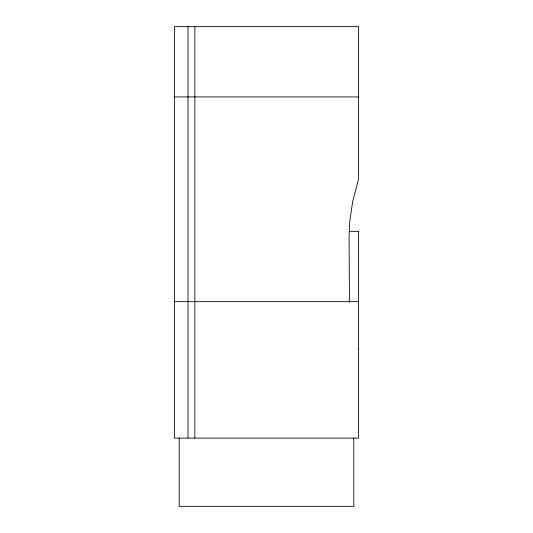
<?xml version="1.0" encoding="UTF-8"?>
<svg xmlns="http://www.w3.org/2000/svg" width="533" height="533" viewBox="0 0 533 533"><rect width="100%" height="100%" fill="white"/><g stroke="black" fill="none" stroke-linecap="round" stroke-linejoin="round"><path stroke-width="0.8" d="M174.384 96.933L194.851 96.933M195.105 96.933L358.616 96.933M349.168 231.355L358.616 231.355L358.616 438.113L174.384 438.113L174.384 26.65L358.616 26.65L358.616 178.875L352.659 201.567L349.715 221.861L349.068 236.872L349.448 302.344M174.384 301.645L358.616 301.645M358.449 348.968L358.616 349.461M353.812 438.113L353.812 506.35L179.188 506.35L179.188 438.113M194.851 26.65L194.851 438.113M188.029 26.65L188.029 438.113"/></g></svg>
